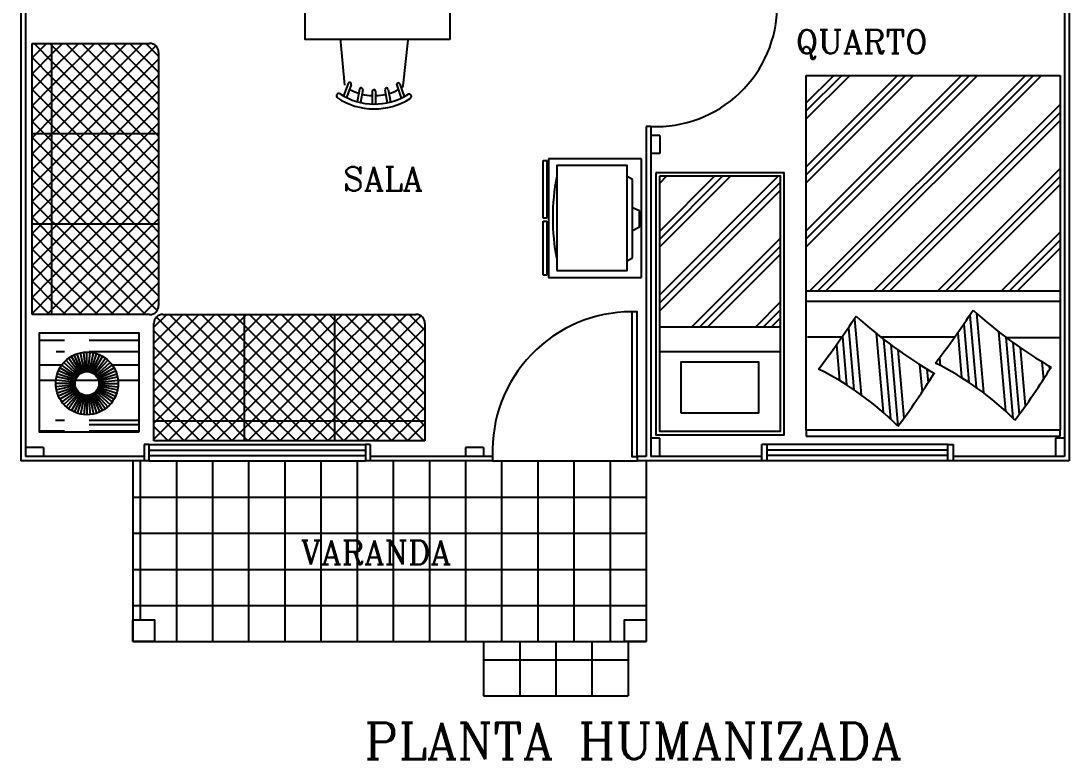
# Model space of a CAD drawing. Extents: x -83.9 to 10.5, y -11.8 to 33.6.
# Drawn here: x -25.86 to -20.06, y 11.64 to 15.72 of the extents above; entities that cross this region are included whole.
import ezdxf
from ezdxf.enums import TextEntityAlignment as Align

# ---------------------------------------------------------------- set-up
doc = ezdxf.new("R2010")
doc.units = 0
doc.linetypes.add('DASHED2', pattern=[0.375, 0.25, -0.125])
doc.layers.get('0').update_dxf_attribs({"linetype": 'CONTINUOUS'})
doc.layers.get('DEFPOINTS').update_dxf_attribs({"linetype": 'CONTINUOUS'})
for name, color, linetype in [('APARELHOS', 1, 'CONTINUOUS'), ('ARMÁRIOS', 23, 'CONTINUOUS'), ('CONCRETO', 5, 'CONTINUOUS'), ('COTAS', 244, 'CONTINUOUS'), ('DIM', 244, 'CONTINUOUS'), ('EQUIPAMENTO', 244, 'CONTINUOUS'), ('EQUIPAMENTOS', 1, 'CONTINUOUS'), ('PAREDALV', 7, 'CONTINUOUS'), ('PAREDE', 250, 'CONTINUOUS'), ('PISO', 30, 'CONTINUOUS'), ('PORTA', 1, 'CONTINUOUS'), ('PORTAS', 1, 'CONTINUOUS'), ('TEXTO', 244, 'CONTINUOUS')]:
    doc.layers.add(name, color=color, linetype=linetype)
doc.styles.add('ROMANC', font='romanc.shx', dxfattribs={"height": 0.08})

# ---------------------------------------------------------------- blocks, each defined once
blk = doc.blocks.new('*X1')
at = {"color": 0, "linetype": 'DASHED2'}
for p, q in [((6.177, -3.3892), (6.177, -2.8892)), ((6.3, -3.0009), (6.3, -2.8892)), ((6.378, -2.9714), (6.378, -2.8892)), ((6.633, -3.3892), (6.633, -2.8892)), ((6.234, -3.3892), (6.234, -2.973)), ((6.579, -3.3892), (6.579, -2.97)), ((6.378, -3.1863), (6.378, -3.0698)), ((6.6, -3.3892), (6.6, -3.12)), ((6.3, -3.3892), (6.3, -3.2552)), ((6.378, -3.3892), (6.378, -3.2847))]:
    blk.add_line(p, q, dxfattribs=at)
blk = doc.blocks.new('*X5')
at = {"color": 0}
for p, q in [((-82.7661, 51.4958), (-82.3416, 51.9203)), ((-82.7661, 51.5842), (-82.43, 51.9203)), ((-82.7661, 51.6726), (-82.5183, 51.9203)), ((-82.7661, 51.761), (-82.6067, 51.9203)), ((-82.7661, 51.8494), (-82.6951, 51.9203)), ((-82.2661, 51.5069), (-82.6795, 51.9203)), ((-82.2661, 51.5953), (-82.5911, 51.9203)), ((-82.2661, 51.6837), (-82.5027, 51.9203)), ((-82.2661, 51.7721), (-82.4143, 51.9203)), ((-82.2661, 51.8605), (-82.3259, 51.9203)), ((-82.2661, 51.4655), (-81.8112, 51.9203)), ((-82.2661, 51.5539), (-81.8996, 51.9203)), ((-82.2661, 51.6423), (-81.988, 51.9203)), ((-82.2661, 51.7306), (-82.0764, 51.9203)), ((-82.2661, 51.819), (-82.1648, 51.9203)), ((-82.2661, 51.9074), (-82.2532, 51.9203)), ((-81.7661, 51.4489), (-82.2375, 51.9203)), ((-81.7661, 51.5373), (-82.1491, 51.9203)), ((-81.7661, 51.6257), (-82.0608, 51.9203)), ((-81.7661, 51.714), (-81.9724, 51.9203)), ((-81.7661, 51.8024), (-81.884, 51.9203)), ((-81.7661, 51.8908), (-81.7956, 51.9203)), ((-81.7661, 51.7887), (-81.6345, 51.9203)), ((-81.7661, 51.8771), (-81.7229, 51.9203)), ((-81.7661, 51.7003), (-81.5461, 51.9203)), ((-81.7661, 51.6119), (-81.4577, 51.9203)), ((-81.7661, 51.5235), (-81.3693, 51.9203)), ((-81.7661, 51.4352), (-81.2889, 51.9123)), ((-81.2661, 51.4792), (-81.7072, 51.9203)), ((-81.2661, 51.5676), (-81.6188, 51.9203)), ((-81.2661, 51.656), (-81.5304, 51.9203)), ((-81.2661, 51.7444), (-81.442, 51.9203)), ((-81.2661, 51.8328), (-81.3536, 51.9203)), ((-82.7661, 51.4074), (-82.2661, 51.9074)), ((-82.2661, 51.4186), (-82.7523, 51.9048)), ((-82.2661, 51.3771), (-81.7661, 51.8771)), ((-81.7661, 51.3605), (-82.2661, 51.8605)), ((-81.2661, 51.3908), (-81.7661, 51.8908)), ((-82.2661, 51.3302), (-82.7661, 51.8302)), ((-82.7553, 51.3298), (-82.2661, 51.819)), ((-81.7661, 51.3468), (-81.2661, 51.8468)), ((-81.2935, 51.3298), (-81.7661, 51.8024)), ((-82.3541, 51.3298), (-82.7661, 51.7418)), ((-81.8238, 51.3298), (-82.2661, 51.7721)), ((-82.225, 51.3298), (-81.7661, 51.7887)), ((-81.6946, 51.3298), (-81.2661, 51.7584)), ((-82.6669, 51.3298), (-82.2661, 51.7306)), ((-81.9122, 51.3298), (-82.2661, 51.6837)), ((-82.1366, 51.3298), (-81.7661, 51.7003)), ((-81.3819, 51.3298), (-81.7661, 51.714)), ((-82.4425, 51.3298), (-82.7661, 51.6534)), ((-82.5785, 51.3298), (-82.2661, 51.6423)), ((-81.4703, 51.3298), (-81.7661, 51.6257)), ((-81.6062, 51.3298), (-81.2661, 51.67)), ((-82.5309, 51.3298), (-82.7661, 51.565)), ((-82.0006, 51.3298), (-82.2661, 51.5953)), ((-82.0482, 51.3298), (-81.7661, 51.6119)), ((-81.5179, 51.3298), (-81.2661, 51.5816)), ((-82.4901, 51.3298), (-82.2661, 51.5539)), ((-82.089, 51.3298), (-82.2661, 51.5069)), ((-81.9598, 51.3298), (-81.7661, 51.5235)), ((-81.5586, 51.3298), (-81.7661, 51.5373)), ((-82.6193, 51.3298), (-82.7661, 51.4766)), ((-82.4017, 51.3298), (-82.2661, 51.4655)), ((-81.647, 51.3298), (-81.7661, 51.4489)), ((-81.4295, 51.3298), (-81.2661, 51.4932)), ((-82.7077, 51.3298), (-82.7661, 51.3882)), ((-82.1774, 51.3298), (-82.2661, 51.4186)), ((-81.8714, 51.3298), (-81.7661, 51.4352)), ((-81.3411, 51.3298), (-81.2661, 51.4048)), ((-82.3134, 51.3298), (-82.2661, 51.3771)), ((-82.2657, 51.3298), (-82.2661, 51.3302)), ((-81.783, 51.3298), (-81.7661, 51.3468)), ((-81.7354, 51.3298), (-81.7661, 51.3605)), ((-82.7661, 51.2306), (-82.6669, 51.3298)), ((-82.7661, 51.319), (-82.7553, 51.3298)), ((-82.6866, 51.2203), (-82.7661, 51.2998)), ((-82.5982, 51.2203), (-82.7077, 51.3298)), ((-82.688, 51.2203), (-82.5785, 51.3298)), ((-82.5098, 51.2203), (-82.6193, 51.3298)), ((-82.5996, 51.2203), (-82.4901, 51.3298)), ((-82.4214, 51.2203), (-82.5309, 51.3298)), ((-82.5112, 51.2203), (-82.4017, 51.3298)), ((-82.333, 51.2203), (-82.4425, 51.3298)), ((-82.4229, 51.2203), (-82.3134, 51.3298)), ((-82.2661, 51.2418), (-82.3541, 51.3298)), ((-82.3345, 51.2203), (-82.2661, 51.2887)), ((-82.2661, 51.2887), (-82.225, 51.3298)), ((-82.1562, 51.2203), (-82.2657, 51.3298)), ((-82.2461, 51.2203), (-82.1366, 51.3298)), ((-82.0679, 51.2203), (-82.1774, 51.3298)), ((-82.1577, 51.2203), (-82.0482, 51.3298)), ((-81.9795, 51.2203), (-82.089, 51.3298)), ((-82.0693, 51.2203), (-81.9598, 51.3298)), ((-81.8911, 51.2203), (-82.0006, 51.3298)), ((-81.9809, 51.2203), (-81.8714, 51.3298)), ((-81.8027, 51.2203), (-81.9122, 51.3298)), ((-81.8925, 51.2203), (-81.783, 51.3298)), ((-81.7661, 51.2721), (-81.8238, 51.3298)), ((-81.7661, 51.2584), (-81.6946, 51.3298)), ((-81.7143, 51.2203), (-81.7661, 51.2721)), ((-81.6259, 51.2203), (-81.7354, 51.3298)), ((-81.7157, 51.2203), (-81.6062, 51.3298)), ((-81.5375, 51.2203), (-81.647, 51.3298)), ((-81.6274, 51.2203), (-81.5179, 51.3298)), ((-81.4491, 51.2203), (-81.5586, 51.3298)), ((-81.539, 51.2203), (-81.4295, 51.3298)), ((-81.3608, 51.2203), (-81.4703, 51.3298)), ((-81.4506, 51.2203), (-81.3411, 51.3298)), ((-81.2724, 51.2203), (-81.3819, 51.3298)), ((-81.3622, 51.2203), (-81.2661, 51.3164)), ((-81.2661, 51.3024), (-81.2935, 51.3298)), ((-82.2446, 51.2203), (-82.2661, 51.2418)), ((-81.8041, 51.2203), (-81.7661, 51.2584)), ((-81.2738, 51.2203), (-81.2661, 51.228))]:
    blk.add_line(p, q, dxfattribs=at)
blk = doc.blocks.new('*X6')
at = {"color": 0}
for p, q in [((-79.2095, 55.4944), (-78.2622, 56.4417)), ((-79.2095, 55.8479), (-78.6157, 56.4417)), ((-79.2095, 56.2015), (-78.9693, 56.4417)), ((-79.2095, 55.5386), (-78.3063, 56.4417)), ((-79.2095, 55.8921), (-78.6599, 56.4417)), ((-79.2095, 56.2457), (-79.0135, 56.4417)), ((-79.2095, 55.5828), (-78.3505, 56.4417)), ((-79.2095, 55.9363), (-78.7041, 56.4417)), ((-79.2095, 56.2899), (-79.0576, 56.4417)), ((-79.191, 55.2476), (-77.997, 56.4417)), ((-79.1468, 55.2476), (-77.9528, 56.4417)), ((-79.1027, 55.2476), (-77.9086, 56.4417)), ((-78.8375, 55.2476), (-77.8039, 56.2813)), ((-78.7933, 55.2476), (-77.8039, 56.2371)), ((-78.7491, 55.2476), (-77.8039, 56.1929)), ((-78.4839, 55.2476), (-77.8039, 55.9277)), ((-78.4397, 55.2476), (-77.8039, 55.8835)), ((-78.3955, 55.2476), (-77.8039, 55.8393)), ((-78.1304, 55.2476), (-77.8039, 55.5742)), ((-78.0862, 55.2476), (-77.8039, 55.53)), ((-78.042, 55.2476), (-77.8039, 55.4858))]:
    blk.add_line(p, q, dxfattribs=at)
blk = doc.blocks.new('*X8')
at = {"color": 0}
for p, q in [((-79.7318, 56.4032), (-79.771, 56.8518)), ((-79.1357, 56.4745), (-79.1687, 56.8517)), ((-79.0955, 56.4451), (-79.135, 56.8967)), ((-79.0552, 56.4144), (-79.0939, 56.8567)), ((-79.8121, 56.4614), (-79.8404, 56.7845)), ((-79.772, 56.4329), (-79.8068, 56.8309)), ((-79.6914, 56.3722), (-79.7299, 56.8126)), ((-79.0147, 56.3824), (-79.053, 56.8196)), ((-79.5696, 56.2703), (-79.6081, 56.7107)), ((-79.533, 56.2822), (-79.5679, 56.6812)), ((-79.2557, 56.5553), (-79.269, 56.7075)), ((-78.8948, 56.3019), (-78.9316, 56.7227)), ((-78.8615, 56.3515), (-78.8915, 56.6946)), ((-78.8281, 56.4), (-78.8515, 56.6683)), ((-79.9319, 56.5398), (-79.9405, 56.6373)), ((-79.4996, 56.3315), (-79.5278, 56.6536)), ((-79.4662, 56.3798), (-79.4879, 56.6278)), ((-79.2955, 56.5801), (-79.3022, 56.6566)), ((-78.7946, 56.4475), (-78.8117, 56.6437)), ((-79.9717, 56.5638), (-79.9736, 56.5853)), ((-79.3654, 56.5185), (-79.3691, 56.5601)), ((-79.3352, 56.6038), (-79.3353, 56.6042))]:
    blk.add_line(p, q, dxfattribs=at)
blk = doc.blocks.new('*X9')
at = {"color": 0}
for p, q in [((-78.135, 55.8617), (-77.6445, 56.3523)), ((-78.135, 56.2153), (-77.998, 56.3523)), ((-78.135, 55.9059), (-77.6887, 56.3523)), ((-78.135, 56.2595), (-78.0422, 56.3523)), ((-78.135, 55.9501), (-77.7329, 56.3523)), ((-78.135, 56.3037), (-78.0864, 56.3523)), ((-78.135, 55.5966), (-77.465, 56.2666)), ((-78.135, 55.5524), (-77.465, 56.2224)), ((-78.123, 55.5202), (-77.465, 56.1782)), ((-77.8578, 55.5202), (-77.465, 55.913)), ((-77.8136, 55.5202), (-77.465, 55.8688)), ((-77.7694, 55.5202), (-77.465, 55.8246)), ((-77.5043, 55.5202), (-77.465, 55.5594))]:
    blk.add_line(p, q, dxfattribs=at)

msp = doc.modelspace()

# ---------------------------------------------------------------- linework, layer by layer
at = {"color": 52}
for p, q in [((-22.3295, 14.0269), (-21.6595, 14.0269)), ((-22.3295, 13.8904), (-21.6595, 13.8904))]:
    msp.add_line(p, q, dxfattribs=at)
at = {"color": 32}
for points in [[(-23.4888, 15.6153), (-24.2888, 15.6153), (-24.2888, 16.8153), (-23.4888, 16.8153)], [(-22.3495, 14.879), (-22.3495, 13.429), (-21.6395, 13.429), (-21.6395, 14.879)], [(-22.3295, 14.859), (-22.3295, 13.449), (-21.6595, 13.449), (-21.6595, 14.859)]]:
    msp.add_lwpolyline(points, close=True, dxfattribs=at)
at = {"color": 52}
msp.add_lwpolyline([(-22.2097, 13.5483), (-22.2097, 13.8334), (-21.7813, 13.8334), (-21.7813, 13.5483)], close=True, dxfattribs=at)
at = {"layer": 'APARELHOS', "color": 32, "linetype": 'CONTINUOUS'}
for p, q in [((-22.9723, 14.9469), (-22.9517, 14.9469)), ((-22.9723, 14.6281), (-22.9723, 14.9469)), ((-22.9517, 14.9469), (-22.9517, 14.6281)), ((-22.9429, 14.9565), (-22.9429, 14.2996)), ((-22.4289, 14.9565), (-22.9429, 14.9565)), ((-22.4289, 14.2996), (-22.4289, 14.9565)), ((-22.9517, 14.6281), (-22.9723, 14.6281)), ((-22.9723, 14.313), (-22.9723, 14.61)), ((-22.9723, 14.61), (-22.9517, 14.61)), ((-22.9517, 14.61), (-22.9517, 14.313)), ((-22.9517, 14.313), (-22.9723, 14.313)), ((-22.9429, 14.2996), (-22.4289, 14.2996)), ((-25.53, 13.7702), (-25.5835, 13.8629)), ((-25.5239, 13.7734), (-25.5674, 13.8711)), ((-25.5174, 13.7758), (-25.5505, 13.8776)), ((-25.5107, 13.7776), (-25.533, 13.8823)), ((-25.5039, 13.7787), (-25.5151, 13.8851)), ((-25.497, 13.7791), (-25.497, 13.8861)), ((-25.4901, 13.7787), (-25.4789, 13.8851)), ((-25.4832, 13.7776), (-25.461, 13.8823)), ((-25.4766, 13.7758), (-25.4435, 13.8776)), ((-25.4701, 13.7734), (-25.4266, 13.8711)), ((-25.4639, 13.7702), (-25.4104, 13.8629)), ((-25.5504, 13.7518), (-25.637, 13.8147)), ((-25.5461, 13.7572), (-25.6256, 13.8288)), ((-25.5412, 13.7621), (-25.6128, 13.8416)), ((-25.5358, 13.7664), (-25.5987, 13.853)), ((-25.4581, 13.7664), (-25.3952, 13.853)), ((-25.4528, 13.7621), (-25.3812, 13.8416)), ((-25.4479, 13.7572), (-25.3683, 13.8288)), ((-25.4435, 13.7518), (-25.3569, 13.8147)), ((-25.5616, 13.7267), (-25.6663, 13.749)), ((-25.5598, 13.7334), (-25.6616, 13.7665)), ((-25.5573, 13.7399), (-25.6551, 13.7834)), ((-25.5542, 13.746), (-25.6469, 13.7995)), ((-25.4397, 13.746), (-25.3471, 13.7995)), ((-25.4366, 13.7399), (-25.3388, 13.7834)), ((-25.4341, 13.7334), (-25.3324, 13.7665)), ((-25.4323, 13.7267), (-25.3277, 13.749)), ((-25.5631, 13.713), (-25.6701, 13.713)), ((-25.5627, 13.7199), (-25.6691, 13.7311)), ((-25.5627, 13.7061), (-25.6691, 13.6949)), ((-25.5616, 13.6992), (-25.6663, 13.677)), ((-25.5598, 13.6926), (-25.6616, 13.6595)), ((-25.4341, 13.6926), (-25.3324, 13.6595)), ((-25.4323, 13.6992), (-25.3277, 13.677)), ((-25.4313, 13.7199), (-25.3248, 13.7311)), ((-25.4313, 13.7061), (-25.3248, 13.6949)), ((-25.4309, 13.713), (-25.3239, 13.713)), ((-25.5573, 13.6861), (-25.6551, 13.6426)), ((-25.5542, 13.6799), (-25.6469, 13.6264)), ((-25.5504, 13.6741), (-25.637, 13.6112)), ((-25.5461, 13.6688), (-25.6256, 13.5972)), ((-25.5412, 13.6639), (-25.6128, 13.5844)), ((-25.5358, 13.6595), (-25.5987, 13.5729)), ((-25.53, 13.6558), (-25.5835, 13.5631)), ((-25.5239, 13.6526), (-25.5674, 13.5549)), ((-25.5174, 13.6501), (-25.5505, 13.5484)), ((-25.5107, 13.6483), (-25.533, 13.5437)), ((-25.5039, 13.6473), (-25.5151, 13.5408)), ((-25.497, 13.6469), (-25.497, 13.5399)), ((-25.4901, 13.6473), (-25.4789, 13.5408)), ((-25.4832, 13.6483), (-25.461, 13.5437)), ((-25.4766, 13.6501), (-25.4435, 13.5484)), ((-25.4701, 13.6526), (-25.4266, 13.5549)), ((-25.4639, 13.6558), (-25.4104, 13.5631)), ((-25.4581, 13.6595), (-25.3952, 13.5729)), ((-25.4528, 13.6639), (-25.3812, 13.5844)), ((-25.4479, 13.6688), (-25.3683, 13.5972)), ((-25.4435, 13.6741), (-25.3569, 13.6112)), ((-25.4397, 13.6799), (-25.3471, 13.6264)), ((-25.4366, 13.6861), (-25.3388, 13.6426))]:
    msp.add_line(p, q, dxfattribs=at)
at = {"layer": 'APARELHOS', "color": 252}
for p, q in [((-22.479, 14.8415), (-22.5072, 14.8582)), ((-22.479, 14.4085), (-22.479, 14.8415)), ((-22.4396, 14.6672), (-22.479, 14.6854)), ((-22.4396, 14.5797), (-22.4396, 14.6672)), ((-22.479, 14.5588), (-22.4396, 14.5797)), ((-22.5072, 14.3917), (-22.479, 14.4085))]:
    msp.add_line(p, q, dxfattribs=at)
msp.add_lwpolyline([(-22.8978, 14.3386), (-22.5072, 14.3386), (-22.5072, 14.9192), (-22.8978, 14.9192)], close=True, dxfattribs=at)
at = {"layer": 'APARELHOS', "color": 32, "linetype": 'CONTINUOUS'}
msp.add_lwpolyline([(-25.2097, 13.443), (-25.7597, 13.443), (-25.7597, 13.993), (-25.2097, 13.993)], close=True, dxfattribs=at)
for radius in [0.1731, 0.0661]:
    msp.add_circle((-25.497, 13.713), radius, dxfattribs=at)
at = {"layer": 'APARELHOS', "color": 252}
msp.add_arc((-21.7339, 14.6292), 1.1858, 168.86177, 191.13823, dxfattribs=at)
at = {"layer": 'ARMÁRIOS', "color": 133, "linetype": 'CONTINUOUS'}
for p, q in [((-21.5163, 13.4545), (-21.5163, 15.417)), ((-21.5163, 15.417), (-20.1107, 15.417)), ((-20.1107, 15.417), (-20.1107, 13.4545))]:
    msp.add_line(p, q, dxfattribs=at)
at = {"layer": 'ARMÁRIOS', "color": 22, "linetype": 'CONTINUOUS'}
for p, q in [((-20.1107, 13.4545), (-21.5163, 13.4545)), ((-21.5163, 13.4545), (-21.5163, 13.4215)), ((-21.5163, 13.4215), (-20.1107, 13.4215))]:
    msp.add_line(p, q, dxfattribs=at)
at = {"layer": 'ARMÁRIOS', "color": 250, "linetype": 'CONTINUOUS'}
msp.add_line((-20.1107, 13.4215), (-20.1107, 13.4545), dxfattribs=at)
at = {"layer": 'DEFPOINTS', "color": 250, "linetype": 'BYBLOCK'}
for p in [(-25.8624, 13.2846), (-25.7431, 13.2846), (-25.2431, 13.2846), (-25.2431, 13.2846)]:
    msp.add_point(p, dxfattribs=at)
at = {"layer": 'DEFPOINTS', "color": 0, "linetype": 'BYBLOCK'}
for p in [(-23.3024, 12.2846), (-23.3024, 12.0904), (-22.5024, 12.0904), (-23.3024, 11.9846)]:
    msp.add_point(p, dxfattribs=at)
at = {"layer": 'DIM', "color": 52, "linetype": 'CONTINUOUS'}
for p, q in [((-20.1107, 14.223), (-21.5163, 14.223)), ((-20.1107, 14.1671), (-21.5163, 14.1671)), ((-21.3192, 13.9694), (-21.5089, 13.9694)), ((-20.6954, 13.9694), (-21.1033, 13.9694)), ((-20.1107, 13.9659), (-20.4077, 13.9659))]:
    msp.add_line(p, q, dxfattribs=at)
for centre, radius, start, end in [((-24.8867, 16.9453), 5.1403, 322.63725, 326.64345), ((-18.8591, 16.032), 2.582, 227.81079, 239.69937), ((-25.5341, 16.9118), 5.1403, 322.63725, 326.64345), ((-19.5065, 15.9985), 2.582, 227.81079, 239.69937), ((-21.5298, 12.3513), 1.6448, 44.77104, 63.70361), ((-22.1772, 12.3177), 1.6448, 44.77104, 63.70361), ((-24.1679, 15.8493), 3.9506, 323.07957, 328.22909), ((-23.5205, 15.8828), 3.9506, 323.07957, 328.22909)]:
    msp.add_arc(centre, radius, start, end, dxfattribs=at)
at = {"layer": 'EQUIPAMENTO', "color": 32, "linetype": 'CONTINUOUS'}
for p, q in [((-24.092, 15.6031), (-24.0928, 15.6114)), ((-24.0695, 15.363), (-24.0919, 15.6023)), ((-23.7481, 15.36), (-23.7197, 15.6113)), ((-24.0522, 15.3722), (-24.0778, 15.3038)), ((-23.7771, 15.3751), (-23.7771, 15.3751)), ((-24.0348, 15.3656), (-24.0612, 15.295)), ((-23.9885, 15.3414), (-24.0014, 15.2719)), ((-23.9702, 15.338), (-23.9833, 15.2677)), ((-23.9184, 15.3293), (-23.9191, 15.2589)), ((-23.8998, 15.3291), (-23.9005, 15.2587)), ((-23.8479, 15.3368), (-23.8362, 15.2663)), ((-23.8295, 15.3399), (-23.8179, 15.2701)), ((-23.7828, 15.3632), (-23.7577, 15.2921)), ((-23.7652, 15.3694), (-23.7409, 15.3006)), ((-24.1145, 15.3117), (-24.1145, 15.3117))]:
    msp.add_line(p, q, dxfattribs=at)
for centre, radius, start, end in [((-24.0435, 15.3689), 0.00932, 69.45012, 159.45012), ((-24.0435, 15.3689), 0.00932, 339.45012, 69.45012), ((-23.774, 15.3663), 0.00932, 109.45012, 199.45012), ((-23.774, 15.3663), 0.00932, 19.45012, 109.45012), ((-24.1037, 15.304), 0.0133, 56.85679, 144.74208), ((-23.9065, 15.606), 0.3474, 236.85679, 302.04346), ((-23.9067, 15.5861), 0.2808, 240.72972, 252.15416), ((-23.9793, 15.3397), 0.00932, 79.45012, 169.45012), ((-23.9793, 15.3397), 0.00932, 349.45012, 79.45012), ((-23.9067, 15.5861), 0.2808, 255.97334, 267.54897), ((-23.9091, 15.3292), 0.00932, 89.45012, 179.45012), ((-23.9091, 15.3292), 0.00932, 359.45012, 89.45012), ((-23.9067, 15.5861), 0.2808, 271.35128, 282.92691), ((-23.8387, 15.3384), 0.00932, 99.45012, 189.45012), ((-23.8387, 15.3384), 0.00932, 9.45012, 99.45012), ((-23.9067, 15.5861), 0.2808, 286.74609, 298.17053), ((-23.7613, 15.3614), 0.0133, 302.9086, 353.55698), ((-23.7151, 15.3003), 0.0133, 34.15817, 122.04346), ((-24.1037, 15.304), 0.0133, 144.74208, 236.85679), ((-23.9065, 15.606), 0.374, 236.85679, 302.04346), ((-23.7151, 15.3003), 0.0133, 302.04346, 34.15817)]:
    msp.add_arc(centre, radius, start, end, dxfattribs=at)
at = {"layer": 'EQUIPAMENTOS', "color": 22, "ltscale": 0.2}
for p, q in [((-25.8004, 15.5941), (-25.1504, 15.5941)), ((-25.8004, 14.0941), (-25.8004, 15.5941)), ((-25.6909, 14.0941), (-25.6909, 15.5941)), ((-25.1004, 15.5441), (-25.1004, 14.1441)), ((-25.1004, 15.0941), (-25.8004, 15.0941)), ((-25.1004, 14.5941), (-25.8004, 14.5941)), ((-25.1504, 14.0941), (-25.8004, 14.0941)), ((-25.0765, 14.0948), (-23.6765, 14.0948)), ((-24.6265, 14.0948), (-24.6265, 13.3948)), ((-24.1265, 14.0948), (-24.1265, 13.3948)), ((-25.1265, 13.3948), (-25.1265, 14.0448)), ((-23.6265, 14.0448), (-23.6265, 13.3948)), ((-23.6265, 13.5043), (-25.1265, 13.5043)), ((-23.6265, 13.3948), (-25.1265, 13.3948))]:
    msp.add_line(p, q, dxfattribs=at)
for centre, start, end in [((-25.1504, 15.5441), 0, 90), ((-25.1504, 14.1441), 270, 0), ((-25.0765, 14.0448), 90, 180), ((-23.6765, 14.0448), 0, 90)]:
    msp.add_arc(centre, 0.05, start, end, dxfattribs=at)
at = {"layer": 'PAREDALV', "color": 250}
for p, q in [((-20.0624, 17.1346), (-20.0624, 13.2846)), ((-20.0874, 16.4596), (-20.0874, 13.3096))]:
    msp.add_line(p, q, dxfattribs=at)
at = {"layer": 'PAREDE', "color": 250}
for p, q in [((-25.8624, 15.8076), (-25.8624, 13.2846)), ((-25.8374, 15.8076), (-25.8374, 13.3096)), ((-22.4024, 15.1346), (-22.4024, 13.3096)), ((-22.3774, 15.1346), (-22.4024, 15.1346)), ((-22.3774, 15.1346), (-22.3774, 13.3096)), ((-22.3274, 15.0846), (-22.3774, 15.0846)), ((-22.3274, 15.0846), (-22.3274, 14.9846)), ((-22.3274, 14.9846), (-22.3774, 14.9846)), ((-22.3274, 13.4096), (-22.3774, 13.4096)), ((-22.3274, 13.3096), (-22.3274, 13.4096)), ((-20.1374, 13.4096), (-20.1374, 13.3096)), ((-20.0874, 13.4096), (-20.1374, 13.4096)), ((-25.7374, 13.3596), (-25.8374, 13.3596)), ((-25.7374, 13.3596), (-25.7374, 13.3096)), ((-25.1556, 13.3746), (-25.1806, 13.3746)), ((-23.9306, 13.3746), (-23.9556, 13.3746)), ((-23.4024, 13.3596), (-23.4024, 13.3096)), ((-23.4024, 13.3596), (-23.4024, 13.3096)), ((-23.3024, 13.3596), (-23.4024, 13.3596)), ((-23.3024, 13.3596), (-23.3024, 13.3096)), ((-25.1556, 13.2846), (-25.8624, 13.2846)), ((-25.1806, 13.3096), (-25.8374, 13.3096)), ((-23.2524, 13.2846), (-23.9556, 13.2846)), ((-23.2524, 13.3096), (-23.9306, 13.3096)), ((-23.2524, 13.3096), (-23.2524, 13.2846)), ((-22.4524, 13.3096), (-22.4524, 13.2846)), ((-22.4024, 13.3096), (-22.4524, 13.3096)), ((-21.7324, 13.2846), (-22.4524, 13.2846)), ((-21.7624, 13.3096), (-22.3774, 13.3096)), ((-20.0624, 13.2846), (-20.7324, 13.2846)), ((-20.0874, 13.3096), (-20.7024, 13.3096)), ((-20.0874, 13.3096), (-20.1374, 13.3096))]:
    msp.add_line(p, q, dxfattribs=at)
at = {"layer": 'PAREDE', "color": 244}
for p, q in [((-20.7324, 13.3746), (-21.7324, 13.3746)), ((-20.7324, 13.3446), (-21.7324, 13.3446)), ((-20.7324, 13.3146), (-21.7324, 13.3146)), ((-20.7324, 13.2846), (-21.7324, 13.2846))]:
    msp.add_line(p, q, dxfattribs=at)
for points in [[(-25.2431, 12.2846), (-25.2431, 12.4046), (-25.1231, 12.4046), (-25.1231, 12.2846)], [(-22.5224, 12.2846), (-22.5224, 12.4046), (-22.4024, 12.4046), (-22.4024, 12.2846)]]:
    msp.add_lwpolyline(points, close=True, dxfattribs=at)
at = {"layer": 'PISO', "color": 30}
for p, q in [((-25.2431, 13.2846), (-25.2431, 12.2846)), ((-25.2024, 13.2846), (-25.2024, 12.4046)), ((-25.0024, 13.2846), (-25.0024, 12.2846)), ((-24.8024, 13.2846), (-24.8024, 12.2846)), ((-24.6024, 13.2846), (-24.6024, 12.2846)), ((-24.4024, 13.2846), (-24.4024, 12.2846)), ((-24.2024, 13.2846), (-24.2024, 12.2846)), ((-24.0024, 13.2846), (-24.0024, 12.2846)), ((-23.8024, 13.2846), (-23.8024, 12.2846)), ((-23.6024, 13.2846), (-23.6024, 12.2846)), ((-23.4024, 13.2846), (-23.4024, 12.2846)), ((-23.2024, 13.2846), (-23.2024, 12.2846)), ((-23.0024, 13.2846), (-23.0024, 12.2846)), ((-22.8024, 13.2846), (-22.8024, 12.2846)), ((-22.6024, 13.2846), (-22.6024, 12.2846)), ((-22.4024, 13.2846), (-22.4024, 12.2846)), ((-23.3024, 12.2846), (-23.3024, 11.9846)), ((-23.1024, 12.2846), (-23.1024, 11.9846)), ((-22.9024, 12.2846), (-22.9024, 11.9846)), ((-22.7024, 12.2846), (-22.7024, 11.9846)), ((-22.5024, 12.2846), (-22.5024, 11.9846))]:
    msp.add_line(p, q, dxfattribs=at)
at = {"layer": 'PISO', "color": 244}
msp.add_line((-23.2524, 13.2846), (-22.4524, 13.2846), dxfattribs=at)
at = {"layer": 'PORTA', "color": 250}
for p, q in [((-25.1806, 13.3746), (-25.1806, 13.2846)), ((-25.1556, 13.3746), (-25.1556, 13.2846)), ((-23.9556, 13.3746), (-23.9556, 13.2846)), ((-23.9306, 13.3746), (-23.9306, 13.2846)), ((-21.7324, 13.3746), (-21.7624, 13.3746)), ((-21.7624, 13.2846), (-21.7624, 13.3746)), ((-21.7324, 13.2846), (-21.7324, 13.3746)), ((-20.7324, 13.3746), (-20.7024, 13.3746)), ((-20.7324, 13.2846), (-20.7324, 13.3746)), ((-20.7024, 13.2846), (-20.7024, 13.3746))]:
    msp.add_line(p, q, dxfattribs=at)
at = {"layer": 'PORTA', "color": 244}
for p, q in [((-25.1556, 13.3746), (-23.9556, 13.3746)), ((-25.1556, 13.3446), (-23.9556, 13.3446)), ((-25.1556, 13.3146), (-23.9556, 13.3146)), ((-25.1556, 13.2846), (-23.9556, 13.2846))]:
    msp.add_line(p, q, dxfattribs=at)
at = {"layer": 'PORTAS', "color": 30}
for p, q in [((-25.2431, 13.0846), (-22.4024, 13.0846)), ((-25.2431, 12.8846), (-22.4024, 12.8846)), ((-25.2431, 12.6846), (-22.4024, 12.6846)), ((-25.2431, 12.4846), (-22.4024, 12.4846)), ((-25.2431, 12.2846), (-22.4024, 12.2846)), ((-23.3024, 12.1846), (-22.5024, 12.1846)), ((-23.3024, 11.9846), (-22.5024, 11.9846))]:
    msp.add_line(p, q, dxfattribs=at)
at = {"layer": 'PORTAS', "color": 1}
msp.add_lwpolyline([(-22.4524, 13.3096), (-22.4524, 14.1096), (-22.4824, 14.1096), (-22.4824, 13.3096)], close=True, dxfattribs=at)
at = {"layer": 'PORTAS', "color": 30}
for centre, radius, start, end in [((-22.348, 15.8046), 0.6706, 267.4911, 0), ((-22.4824, 13.339), 0.7706, 90, 182.18938)]:
    msp.add_arc(centre, radius, start, end, dxfattribs=at)

# ---------------------------------------------------------------- block references
at = {"layer": 'CONCRETO', "color": 32, "linetype": 'CONTINUOUS', "xscale": -1.1, "yscale": 1.1, "zscale": 1.1, "rotation": 90}
msp.add_blockref('*X1', (-28.9378, 20.745), dxfattribs=at)
at = {"layer": 'COTAS', "color": 40, "rotation": 270}
msp.add_blockref('*X5', (-77.0207, -67.172), dxfattribs=at)
at = {"layer": 'COTAS', "color": 133}
msp.add_blockref('*X6', (57.6931, -41.0247), dxfattribs=at)
at = {"layer": 'COTAS', "color": 133, "rotation": 180}
msp.add_blockref('*X9', (-99.7945, 70.3791), dxfattribs=at)
at = {"layer": 'COTAS', "color": 40}
msp.add_blockref('*X5', (57.6396, -37.8255), dxfattribs=at)
at = {"layer": 'DIM', "color": 133, "rotation": 180}
msp.add_blockref('*X8', (-100.1447, 70.3731), dxfattribs=at)

# ---------------------------------------------------------------- texts
at = {"layer": 'TEXTO', "color": 244, "linetype": 'CONTINUOUS', "style": 'ROMANC'}
for s, height, p in [('QUARTO', 0.132, (-21.21, 15.5881)), ('PLANTA HUMANIZADA', 0.2, (-22.4741, 11.7353))]:
    msp.add_text(s, height=height, dxfattribs=at).set_placement(p, align=Align.MIDDLE)
at = {"layer": 'TEXTO', "linetype": 'CONTINUOUS', "style": 'ROMANC'}
for s, p in [('SALA', (-23.8582, 14.8449)), ('VARANDA', (-23.8982, 12.7782))]:
    msp.add_text(s, height=0.132, dxfattribs=at).set_placement(p, align=Align.MIDDLE)

doc.saveas('drawing.dxf')
